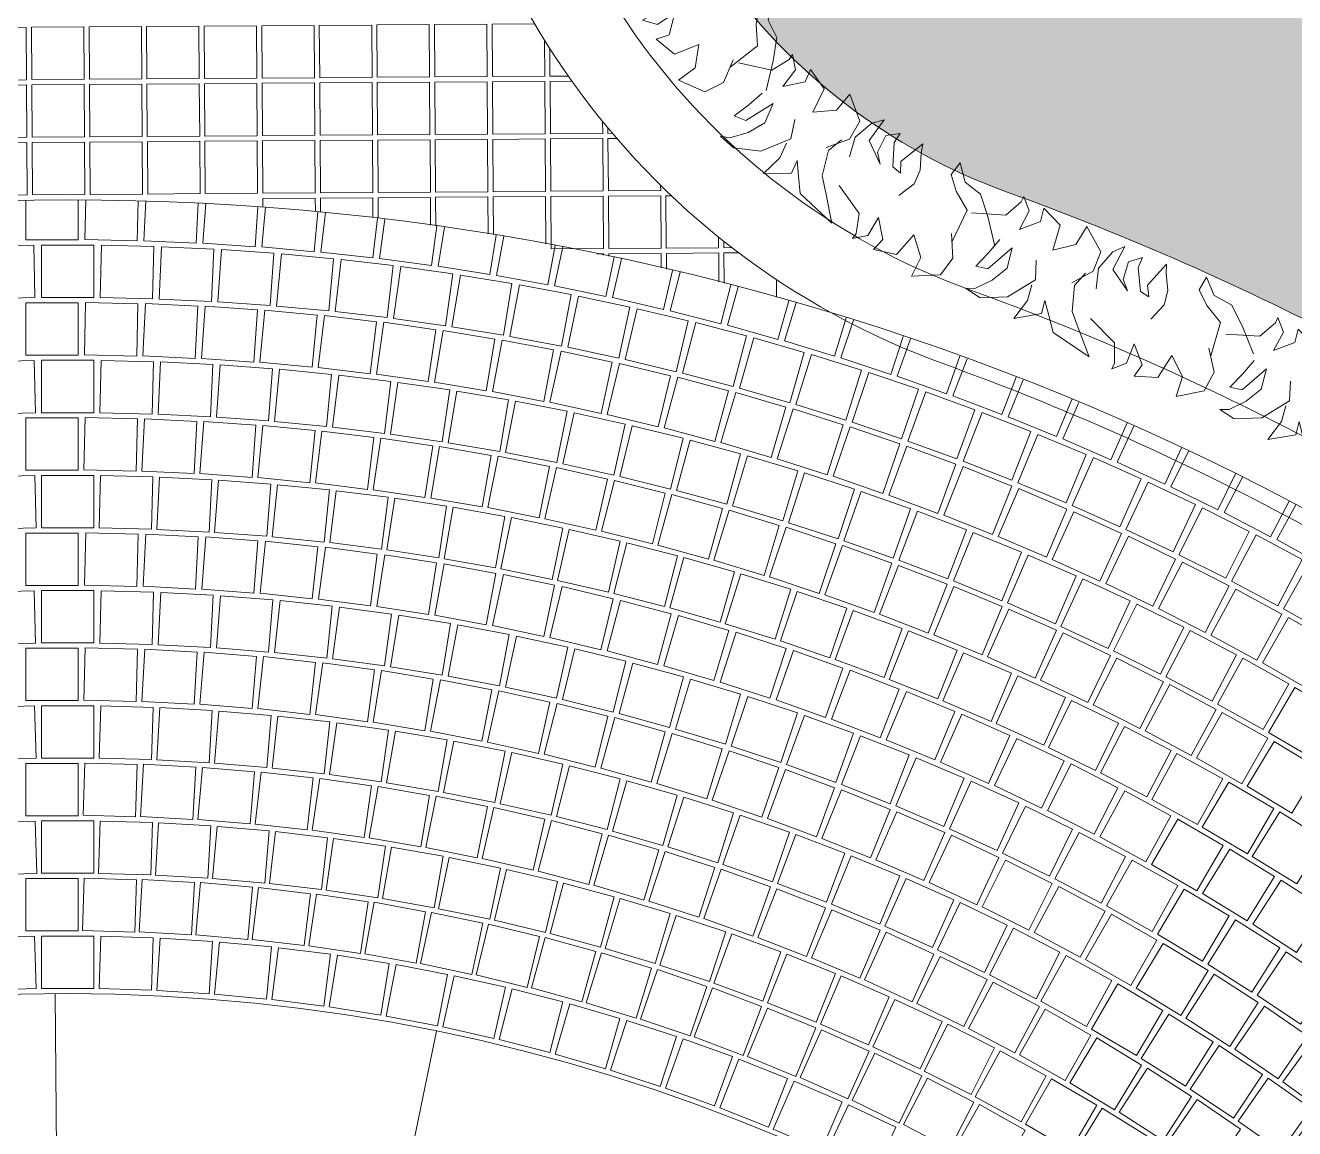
# Model space of a CAD drawing. Header units: millimetres. Extents: x -225363 to 347188, y -782467 to 813415.
# Drawn here: x 18866 to 21291, y 18941 to 21049 of the extents above; entities that cross this region are included whole.
import ezdxf

# ---------------------------------------------------------------- set-up
doc = ezdxf.new("R2010")
doc.units = ezdxf.units.MM
doc.layers.add('Xref SCN', color=8, linetype='Continuous', lineweight=0)
pattern_1 = [(196.9999999999999, (-1424125.796704574, -442865.0747459244), (-126.4792462612767, -237.8728657606396), [95.24999999999993, -285.7499999999997]), (286.9999999999999, (-1424185.264921013, -442833.454934359), (237.8728657606396, -126.4792462612767), [95.24999999999993, -285.7499999999997])]

# ---------------------------------------------------------------- blocks, each defined once
blk = doc.blocks.new('*U32')
at = {"layer": 'Xref SCN'}
blk.add_lwpolyline([(0, -149.9999999999991), (0, 150)], dxfattribs=at)
blk = doc.blocks.new('*U33')
at = {"layer": 'Xref SCN', "lineweight": -2}
blk.add_blockref('*U32', (68856.00056310021, 5502.649685663366), dxfattribs=at)
at = {"layer": 'Xref SCN', "lineweight": -2, "rotation": 348.0000000000001}
blk.add_blockref('*U32', (69552.50472733969, 5429.444148121616), dxfattribs=at)
blk = doc.blocks.new('A$C2f154b3d')
at = {"layer": 'Xref SCN'}
blk.add_circle((3499.99472096446, 3499.998387015396), 3499.999999999962, dxfattribs=at)
at = {"layer": 'Xref SCN', "rotation": 0.385556068999002}
blk.add_blockref('*U33', (-65339.96131401393, 884.0535639935115), dxfattribs=at)
blk = doc.blocks.new('A$Cf999fc33')
at = {"layer": 'Xref SCN', "ltscale": 100}
for points in [[(73.84272275096737, 192.008942775894), (72.93718290980905, 226.0811261450872), (69.76450756634586, 260.7363810978131), (91.2697194244247, 250.3713942577597), (102.2144919480197, 189.5463547789259), (118.9281153751072, 226.3384435711778), (111.2211690265685, 262.1598416908528), (95.54667300335132, 295.1961835560505), (81.42593923630193, 306.0790911481017), (114.3319794384297, 302.4503599841264), (153.8439736538567, 268.1175732889678), (175.0234313544352, 209.4945184811368), (152.6745445868, 178.9859154444421)], [(175.6716537694447, 221.4132675771834), (187.7858553600963, 249.7198859428754), (189.2126018530689, 292.8606113221613), (224.7082458152436, 252.3094897029805), (213.7601873916574, 228.5371423423057), (237.7279872468207, 246.543924699421), (264.545994187938, 266.2347709755995), (347.394166277023, 259.4300785681698), (296.0904387286864, 229.1169280259055), (267.5883678684477, 212.2762888357393), (240.0569876809604, 171.0150798699469), (241.5455991055351, 139.2100320032914)], [(303.2794643251691, 200.6800079972018), (368.0557032255456, 208.1915018513682), (392.6717254957184, 238.1170333045884), (395.5870834132656, 249.4527108171606), (410.7436586844269, 223.8008470429922), (398.5643062624149, 185.8426150837331), (435.6169983805157, 207.7354460309143), (437.4965147939511, 233.8400797256036), (474.2234527547844, 207.474842704949), (468.7803560087923, 158.1157824016409), (509.7842475485522, 176.5753346793354), (524.230735473102, 213.9504950550618), (559.1433078518603, 171.1322379333433), (551.4982264349237, 132.0078628070769), (514.963455068646, 102.7305537688662)], [(-0.002058159559965134, 186.8297352558002), (53.11274907086045, 148.9985190596199), (60.23662383598275, 110.9099854374072), (57.32126591843553, 99.57430792483501), (82.97312969248742, 114.7308831959381), (90.61821110942401, 153.8552583222045), (112.5110420566052, 116.8025662039872), (101.5629836332519, 93.03021884331247), (146.4529237628449, 98.4048788578948), (165.4988335240632, 144.2655096602393), (192.5090070597362, 108.3138098775526), (187.1310611451045, 68.60636316775344), (238.3696378620807, 89.26790011645062), (250.5489902840927, 127.2261320757098), (232.672509589931, 170.4971591179492)], [(393.6391302684788, 129.0990766893956), (396.2287340285257, 92.17668623419013), (384.6976040215231, 66.13720337097766), (361.8307965018321, 43.01307842531241), (350.9478889098391, 28.89234465820482), (347.9055152290966, 82.8508267980651), (363.9057654098142, 98.07255290064495), (345.1856098060962, 100.4699900661362), (312.6020378614776, 67.75940235843882), (307.3543936100323, 47.35518283577403), (291.6147467554547, 70.73991110740462), (304.895091512939, 103.5808004781138), (324.8465411150828, 115.3692479112069), (277.624314651126, 100.9260458865901), (267.6469469002914, 52.73312875028932), (256.4415710505564, 74.95171385491267), (255.0181104575749, 116.4083753151353), (275.6829333060887, 149.7671854379005)], [(526.9473549963441, 111.7339449474239), (501.5528086482082, 50.58643721102271), (460.6140679400414, 41.77849852695363), (430.4279331606813, 27.7880664227996), (425.6982096612919, -0.0006311908946372569), (459.3176231100224, 17.94100033480208), (496.1748627335764, 10.87899050128181), (537.1787542733364, 29.33854277891805), (587.8994102382567, 57.38455781870289)]]:
    blk.add_lwpolyline(points, dxfattribs=at)
blk = doc.blocks.new('*U68')
at = {"layer": 'Xref SCN'}
blk.add_lwpolyline([(0, -149.9999999999991), (0, 150)], dxfattribs=at)
blk = doc.blocks.new('*U69')
at = {"layer": 'Xref SCN', "lineweight": -2}
blk.add_blockref('*U68', (68856.00056310021, 5502.649685663366), dxfattribs=at)
at = {"layer": 'Xref SCN', "lineweight": -2, "rotation": 348.0000000000001}
blk.add_blockref('*U68', (69552.50472733969, 5429.444148121616), dxfattribs=at)
blk = doc.blocks.new('*U62')
at = {"layer": 'Xref SCN', "ltscale": 3}
blk.add_lwpolyline([(-50, 50), (50, 50), (50, -50), (-50, -50)], close=True, dxfattribs=at)
blk = doc.blocks.new('*U53')
at = {"layer": 'Xref SCN', "lineweight": -2}
for p, rotation in [((1122869.527883153, 401862.8985342265), 1.799999999999921), ((1123093.17248779, 401862.8985342265), 358.2000000000001), ((1123204.884434996, 401857.6303325291), 356.4000000000002), ((1123316.375780886, 401848.8557733114), 354.6000000000001), ((1123427.536496961, 401836.583516004), 352.8000000000001), ((1123538.256881015, 401820.8256718431), 351.0000000000001), ((1123648.427665397, 401801.5977919186), 349.2000000000001), ((1123757.940124843, 401778.9188518264), 347.4000000000001), ((1123866.686183779, 401752.8112329424), 345.6000000000001), ((1123974.558522971, 401723.3007003344), 343.8000000000001), ((1124081.450685446, 401690.4163773352), 342.0000000000001), ((1124187.257181545, 401654.1907168015), 340.2000000000002), ((1124291.873593029, 401614.6594690866), 338.4), ((1124395.196676131, 401571.8616467594), 336.6000000000001), ((1124497.124463443, 401525.8394861035), 334.8000000000001)]:
    blk.add_blockref('*U62', p, dxfattribs=dict(at, rotation=rotation))
blk.add_blockref('*U62', (1122981.350185472, 401864.6551793244), dxfattribs=at)
blk = doc.blocks.new('*U54')
at = {"layer": 'Xref SCN', "ltscale": 3}
blk.add_lwpolyline([(-50, 50), (50, 50), (50, -50), (-50, -50)], close=True, dxfattribs=at)
blk = doc.blocks.new('*U55')
at = {"layer": 'Xref SCN', "lineweight": -2}
blk.add_blockref('*U54', (1122951.350185472, 401974.6551793244), dxfattribs=at)
for p, rotation in [((1123061.153373345, 401973.91006979), 358.2857142857142), ((1123170.885126557, 401969.8804801904), 356.5714285714286), ((1123280.447220327, 401962.5700175541), 354.8571428571428), ((1123389.741581744, 401951.9852257352), 353.1428571428572), ((1123498.670377551, 401938.1355795559), 351.4285714285714), ((1123607.136101725, 401921.0334763254), 349.7142857142857), ((1123715.041662751, 401900.6942247421), 347.9999999999999), ((1123822.290470539, 401877.1360311907), 346.2857142857143), ((1123928.78652288, 401850.3799834452), 344.5714285714286), ((1124034.434491386, 401820.4500317919), 342.8571428571429), ((1124139.139806815, 401787.372967591), 341.1428571428571), ((1124242.808743731, 401751.1783992947), 339.4285714285714), ((1124345.348504394, 401711.8987259436), 337.7142857142857), ((1124446.667301831, 401669.569108165), 336), ((1124546.674441996, 401624.2274366998), 334.2857142857142), ((1124645.280404955, 401575.9142984847), 332.5714285714286), ((1124742.396925017, 401524.6729403214), 330.8571428571428)]:
    blk.add_blockref('*U54', p, dxfattribs=dict(at, rotation=rotation))
blk = doc.blocks.new('*U56')
at = {"layer": 'Xref SCN', "ltscale": 3}
blk.add_lwpolyline([(-50, 50), (50, 50), (50, -50), (-50, -50)], close=True, dxfattribs=at)
blk = doc.blocks.new('*U57')
at = {"layer": 'Xref SCN', "lineweight": -2}
for p, rotation in [((1122870.898743928, 402083.0411414862), 1.674418604651008), ((1123091.801627015, 402083.0411414862), 358.3255813953492), ((1123202.158744324, 402078.2004063408), 356.6511627906979), ((1123312.327293711, 402070.1371078193), 354.9767441860466), ((1123422.21319253, 402058.8581318841), 353.3023255813955), ((1123531.72259951, 402044.3731106484), 351.6279069767443), ((1123640.761994902, 402026.6944141504), 349.9534883720931), ((1123749.23826034, 402005.8371397898), 348.2790697674419), ((1123857.058758367, 401981.8190994342), 346.6046511627908), ((1123964.131411541, 401954.6608042084), 344.9302325581396), ((1124070.364781072, 401924.3854469782), 343.2558139534885), ((1124175.668144908, 401891.0188825436), 341.5813953488373), ((1124279.951575211, 401854.5896055594), 339.9069767441861), ((1124383.126015153, 401815.1287262009), 338.2325581395349), ((1124485.103354975, 401772.6699435965), 336.5581395348838), ((1124585.796507222, 401727.2495170485), 334.8837209302326), ((1124685.119481124, 401678.9062350688), 333.2093023255815), ((1124782.987456026, 401627.6813822532), 331.5348837209303), ((1124879.316853823, 401573.6187040254), 329.8604651162791), ((1124974.025410342, 401516.7643692786), 328.186046511628)]:
    blk.add_blockref('*U56', p, dxfattribs=dict(at, rotation=rotation))
blk.add_blockref('*U56', (1122981.350185472, 402084.6551793244), dxfattribs=at)
blk = doc.blocks.new('*U58')
at = {"layer": 'Xref SCN', "ltscale": 3}
blk.add_lwpolyline([(-50, 50), (50, 50), (50, -50), (-50, -50)], close=True, dxfattribs=at)
blk = doc.blocks.new('*U59')
at = {"layer": 'Xref SCN', "lineweight": -2}
blk.add_blockref('*U58', (1122951.350185472, 402194.6551793244), dxfattribs=at)
for p, rotation in [((1123062.445457274, 402193.9254909499), 358.3636363636368), ((1123173.47458661, 402190.023657923), 356.7272727272729), ((1123284.347016528, 402182.9528626347), 355.0909090909092), ((1123394.972317885, 402172.718872127), 353.4545454545457), ((1123505.260263098, 402159.3300333894), 351.8181818181819), ((1123615.120899737, 402142.7972665509), 350.1818181818182), ((1123724.464623891, 402123.1340559732), 348.5454545454547), ((1123833.202253249, 402100.3564392529), 346.9090909090909), ((1123941.245099843, 402074.4829941409), 345.2727272727274), ((1124048.505042376, 402045.5348233901), 343.6363636363637), ((1124154.894598101, 402013.5355375438), 342.0000000000001), ((1124260.32699417, 401978.5112356787), 340.3636363636365), ((1124364.716238409, 401940.4904841175), 338.7272727272729), ((1124467.977189453, 401899.5042931307), 337.0909090909092), ((1124570.025626188, 401855.5860916436), 335.4545454545456), ((1124670.778316447, 401808.7716999711), 333.8181818181819), ((1124770.15308489, 401759.0993006027), 332.1818181818183), ((1124868.068880029, 401706.6094070597), 330.5454545454546), ((1124964.44584034, 401651.3448308523), 328.909090909091), ((1125059.205359389, 401593.3506465614), 327.2727272727273), ((1125152.270149954, 401532.6741550756), 325.6363636363637)]:
    blk.add_blockref('*U58', p, dxfattribs=dict(at, rotation=rotation))
blk = doc.blocks.new('*U60')
at = {"layer": 'Xref SCN', "ltscale": 3}
blk.add_lwpolyline([(-50, 50), (50, 50), (50, -50), (-50, -50)], close=True, dxfattribs=at)
blk = doc.blocks.new('*U61')
at = {"layer": 'Xref SCN', "lineweight": -2}
for p, rotation in [((1122869.663630577, 402303.0956394859), 1.600000000000037), ((1123093.036740366, 402303.0956394859), 358.3999999999999), ((1123204.636205444, 402298.4182360524), 356.8000000000001), ((1123316.061558801, 402290.6266163224), 355.2000000000002), ((1123427.225914297, 402279.7268559668), 353.6), ((1123538.042589312, 402265.7274542907), 352.0000000000001), ((1123648.425172336, 402248.6393276065), 350.4000000000001), ((1123758.287590351, 402228.4758007212), 348.8), ((1123867.544175949, 402205.2525965467), 347.2), ((1123976.109734131, 402178.987823839), 345.6000000000001), ((1124083.89960874, 402149.7019630777), 344.0000000000001), ((1124190.829748473, 402117.4178504962), 342.4), ((1124296.816772426, 402082.1606602744), 340.8000000000001), ((1124401.778035104, 402043.9578849085), 339.2), ((1124505.631690873, 402002.8393137737), 337.6), ((1124608.296757775, 401958.8370098948), 336.0000000000001), ((1124709.69318068, 401911.9852849449), 334.4), ((1124809.741893706, 401862.3206724896), 332.8), ((1124908.364881878, 401809.8818994999), 331.2), ((1125005.485241956, 401754.7098561535), 329.6), ((1125101.027242404, 401696.8475639502), 328), ((1125194.916382445, 401636.3401421648), 326.4), ((1125287.079450151, 401573.234772665), 324.8), ((1125377.444579534, 401507.5806631194), 323.2)]:
    blk.add_blockref('*U60', p, dxfattribs=dict(at, rotation=rotation))
blk.add_blockref('*U60', (1122981.350185472, 402304.6551793244), dxfattribs=at)
blk = doc.blocks.new('*U35')
at = {"layer": 'Xref SCN', "ltscale": 3}
blk.add_lwpolyline([(-50, 50), (50, 50), (50, -50), (-50, -50)], close=True, dxfattribs=at)
blk = doc.blocks.new('*U36')
at = {"layer": 'Xref SCN', "lineweight": -2}
blk.add_blockref('*U35', (1122951.350185472, 402414.6551793244), dxfattribs=at)
for p, rotation in [((1123063.62520399, 402413.9411052887), 358.4347826086958), ((1123175.838825807, 402410.1605280946), 356.8695652173913), ((1123287.907312911, 402403.3162689507), 355.3043478260872), ((1123399.747035598, 402393.4134352995), 353.7391304347827), ((1123511.274534876, 402380.4594170066), 352.1739130434783), ((1123622.406584745, 402364.4638808461), 350.6086956521739), ((1123733.060254304, 402345.4387632863), 349.0434782608696), ((1123843.152969639, 402323.3982615831), 347.4782608695654), ((1123952.602575439, 402298.3588231847), 345.913043478261), ((1124061.327396306, 402270.3391334586), 344.3478260869566), ((1124169.246297706, 402239.3601017472), 342.7826086956522), ((1124276.278746509, 402205.444845765), 341.2173913043479), ((1124382.344871091, 402168.618674347), 339.6521739130436), ((1124487.365520934, 402128.9090685624), 338.0869565217392), ((1124591.262325695, 402086.3456612072), 336.5217391304349), ((1124693.957753683, 402040.9602146912), 334.9565217391305), ((1124795.375169721, 401992.7865973354), 333.3913043478262), ((1124895.438892334, 401941.8607580982), 331.8260869565217), ((1124994.07425022, 401888.2206997498), 330.2608695652175), ((1125091.207637981, 401831.9064505116), 328.6956521739132), ((1125186.766571041, 401772.960034187), 327.1304347826087), ((1125280.679739743, 401711.4254388008), 325.5652173913044), ((1125372.877062562, 401647.3485837742), 324.0000000000001)]:
    blk.add_blockref('*U35', p, dxfattribs=dict(at, rotation=rotation))
blk = doc.blocks.new('*U37')
at = {"layer": 'Xref SCN', "ltscale": 3}
blk.add_lwpolyline([(-50, 50), (50, 50), (50, -50), (-50, -50)], close=True, dxfattribs=at)
blk = doc.blocks.new('*U38')
at = {"layer": 'Xref SCN', "lineweight": -2}
for p, rotation in [((1122868.533662081, 402523.146904106), 1.531914893616859), ((1123094.166708862, 402523.146904106), 358.4680851063831), ((1123206.902588477, 402518.6231565994), 356.9361702127659), ((1123319.477238187, 402511.0871704806), 355.404255319149), ((1123431.810187113, 402500.5443326412), 353.8723404255321), ((1123543.821137149, 402487.0021793376), 352.3404255319149), ((1123655.430020361, 402470.4703908041), 350.8085106382979), ((1123766.557056223, 402450.9607843329), 349.2765957446809), ((1123877.122808642, 402428.4873058274), 347.7446808510639), ((1123987.048242744, 402403.0660198331), 346.2127659574469), ((1124096.254781368, 402374.7150980539), 344.6808510638298), ((1124204.664361238, 402343.4548063633), 343.1489361702128), ((1124312.199488759, 402309.3074903172), 341.6170212765958), ((1124418.783295415, 402272.2975591815), 340.0851063829788), ((1124524.339592717, 402232.4514684829), 338.5531914893617), ((1124628.792926661, 402189.797701099), 337.0212765957447), ((1124732.068631667, 402144.3667468971), 335.4893617021277), ((1124834.092883949, 402096.19108094), 333.9574468085107), ((1124934.792754288, 402045.3051402717), 332.4255319148936), ((1125034.096260165, 401991.7452993015), 330.8936170212767), ((1125131.932417209, 401935.5498438022), 329.3617021276596), ((1125228.231289948, 401876.7589435431), 327.8297872340426), ((1125322.924041792, 401815.4146235752), 326.2978723404255)]:
    blk.add_blockref('*U37', p, dxfattribs=dict(at, rotation=rotation))
blk.add_blockref('*U37', (1122981.350185472, 402524.6551793244), dxfattribs=at)
blk = doc.blocks.new('*U39')
at = {"layer": 'Xref SCN', "ltscale": 3}
blk.add_lwpolyline([(-50, 50), (50, 50), (50, -50), (-50, -50)], close=True, dxfattribs=at)
blk = doc.blocks.new('*U40')
at = {"layer": 'Xref SCN', "lineweight": -2}
blk.add_blockref('*U39', (1122951.350185472, 402634.6551793244), dxfattribs=at)
for p, rotation in [((1123064.706651895, 402633.9567049178), 358.5000000000002), ((1123178.005989961, 402630.291143499), 357.0000000000001), ((1123291.170549961, 402623.6610072607), 355.4999999999999), ((1123404.12277456, 402614.0708401671), 354.0000000000002), ((1123516.785251943, 402601.5272148396), 352.5000000000001), ((1123629.080768878, 402586.0387280526), 351), ((1123740.932363626, 402567.6159948412), 349.5), ((1123852.26337869, 402546.2716412264), 348.0000000000001), ((1123962.997513356, 402522.020295562), 346.5000000000001), ((1124073.058875977, 402494.8785785092), 345.0000000000001), ((1124182.372035993, 402464.8650916448), 343.5000000000001), ((1124290.862075626, 402432.0004047137), 342.0000000000001), ((1124398.454641221, 402396.3070415306), 340.5000000000001), ((1124505.075994208, 402357.8094645437), 339.0000000000001), ((1124610.653061637, 402316.5340580693), 337.5000000000001), ((1124715.11348626, 402272.5091102092), 336.0000000000001), ((1124818.385676121, 402225.7647934636), 334.5000000000001), ((1124920.398853618, 402176.3331440522), 333.0000000000001), ((1125021.083104016, 402124.2480399585), 331.5000000000001), ((1125120.369423358, 402069.5451777111), 329.9999999999999), ((1125218.189765761, 402012.2620479192), 328.5000000000001), ((1125314.477090048, 401952.4379095786), 327.0000000000001)]:
    blk.add_blockref('*U39', p, dxfattribs=dict(at, rotation=rotation))
blk = doc.blocks.new('*U41')
at = {"layer": 'Xref SCN', "ltscale": 3}
blk.add_lwpolyline([(-50, 50), (50, 50), (50, -50), (-50, -50)], close=True, dxfattribs=at)
blk = doc.blocks.new('*U42')
at = {"layer": 'Xref SCN', "lineweight": -2}
for p, rotation in [((1122869.772561703, 402743.2529797423), 1.439999999999592), ((1123092.92780924, 402743.2529797423), 358.5600000000002), ((1123204.43495819, 402739.0472666551), 357.1200000000001), ((1123315.801202016, 402732.0406964816), 355.6800000000002), ((1123426.956199411, 402722.2376947214), 354.2400000000001), ((1123537.829742497, 402709.6444531607), 352.8000000000002), ((1123648.351801168, 402694.2689259608), 351.3600000000001), ((1123758.452567322, 402676.1208246341), 349.9200000000001), ((1123868.062498956, 402655.2116119105), 348.4800000000001), ((1123977.112364087, 402631.5544944968), 347.0400000000001), ((1124085.533284483, 402605.1644147356), 345.6000000000001), ((1124193.256779168, 402576.0580411667), 344.1600000000001), ((1124300.214807674, 402544.2537579995), 342.7200000000001), ((1124406.339813016, 402509.7716535011), 341.2800000000001), ((1124511.564764366, 402472.6335073076), 339.8400000000001), ((1124615.823199392, 402432.8627766683), 338.4000000000001), ((1124719.049266229, 402390.4845816289), 336.9600000000002), ((1124821.177765082, 402345.5256891658), 335.52), ((1124922.144189402, 402298.0144962791), 334.08), ((1125021.884766631, 402247.9810120566), 332.64), ((1125120.336498483, 402195.4568387192), 331.2), ((1125217.437200734, 402140.4751516606), 329.76), ((1125313.1255425, 402083.0706784929), 328.3200000000001)]:
    blk.add_blockref('*U41', p, dxfattribs=dict(at, rotation=rotation))
blk.add_blockref('*U41', (1122981.350185472, 402744.6551793244), dxfattribs=at)
blk = doc.blocks.new('*U43')
at = {"layer": 'Xref SCN', "ltscale": 3}
blk.add_lwpolyline([(-50, 50), (50, 50), (50, -50), (-50, -50)], close=True, dxfattribs=at)
blk = doc.blocks.new('*U44')
at = {"layer": 'Xref SCN', "lineweight": -2}
blk.add_blockref('*U43', (1122951.350185472, 402854.6551793244), dxfattribs=at)
for p, rotation in [((1123063.459685751, 402854.0131592996), 358.5882352941178), ((1123175.519337678, 402850.6092420412), 357.1764705882356), ((1123287.461110281, 402844.445494054), 355.7647058823532), ((1123399.217044152, 402835.525657325), 354.3529411764708), ((1123510.719292706, 402823.8551470517), 352.9411764705883), ((1123621.900163369, 402809.4410483548), 351.5294117647061), ((1123732.692158675, 402792.2921119766), 350.1176470588237), ((1123843.02801724, 402772.4187489685), 348.7058823529413), ((1123952.840754603, 402749.8330243706), 347.2941176470589), ((1124062.063703884, 402724.548649887), 345.8823529411766), ((1124170.630556263, 402696.5809755613), 344.4705882352943), ((1124278.475401233, 402665.9469804582), 343.0588235294119), ((1124385.532766616, 402632.6652623546), 341.6470588235294), ((1124491.737658309, 402596.7560264501), 340.2352941176472), ((1124597.025599741, 402558.2410730999), 338.8235294117648), ((1124701.332671021, 402517.1437845796), 337.4117647058825), ((1124804.595547737, 402473.4891108905), 336.0000000000001), ((1124906.751539407, 402427.3035546125), 334.5882352941177), ((1125007.73862753, 402378.615154814), 333.1764705882354), ((1125107.495503247, 402327.4534700299), 331.7647058823531), ((1125205.961604551, 402273.8495603166), 330.3529411764707), ((1125303.077153063, 402217.8359683958), 328.9411764705883)]:
    blk.add_blockref('*U43', p, dxfattribs=dict(at, rotation=rotation))
blk = doc.blocks.new('*U45')
at = {"layer": 'Xref SCN', "ltscale": 3}
blk.add_lwpolyline([(-50, 50), (50, 50), (50, -50), (-50, -50)], close=True, dxfattribs=at)
blk = doc.blocks.new('*U46')
at = {"layer": 'Xref SCN', "lineweight": -2}
for p, rotation in [((1122868.747132671, 402963.2945249382), 1.384615384614912), ((1123093.953238272, 402963.2945249382), 358.615384615385), ((1123206.49053406, 402959.2133563631), 357.2307692307693), ((1123318.896354225, 402952.4140568868), 355.8461538461539), ((1123431.105056933, 402942.9005971087), 354.4615384615385), ((1123543.051115461, 402930.6785326214), 353.0769230769231), ((1123654.669156464, 402915.7550007664), 351.6923076923077), ((1123765.893998149, 402898.1387164659), 350.3076923076923), ((1123876.66068834, 402877.8399671341), 348.923076923077), ((1123986.90454241, 402854.8706066689), 347.5384615384616), ((1124096.561181052, 402829.2440485298), 346.1538461538461), ((1124205.566567877, 402800.9752579054), 344.7692307692307), ((1124313.85704681, 402770.0807429731), 343.3846153846154), ((1124421.369379259, 402736.5785452598), 342.0000000000001), ((1124528.04078105, 402700.4882291055), 340.6153846153846), ((1124633.80895909, 402661.8308702385), 339.2307692307692), ((1124738.612147739, 402620.6290434677), 337.8461538461539), ((1124842.389144888, 402576.9068094997), 336.4615384615385), ((1124945.079347691, 402530.689700888), 335.076923076923), ((1125046.622787964, 402482.0047071224), 333.6923076923077), ((1125146.960167196, 402430.8802588684), 332.3076923076923), ((1125246.032891182, 402377.346211364), 330.9230769230769), ((1125343.783104243, 402321.4338269855), 329.5384615384615)]:
    blk.add_blockref('*U45', p, dxfattribs=dict(at, rotation=rotation))
blk.add_blockref('*U45', (1122981.350185472, 402964.6551793244), dxfattribs=at)
blk = doc.blocks.new('*U47')
at = {"layer": 'Xref SCN', "ltscale": 3}
blk.add_lwpolyline([(-50, 50), (50, 50), (50, -50), (-50, -50)], close=True, dxfattribs=at)
blk = doc.blocks.new('*U48')
at = {"layer": 'Xref SCN', "lineweight": -2}
blk.add_blockref('*U47', (1122951.350185472, 403074.6551793244), dxfattribs=at)
for p, rotation in [((1123064.445356797, 403074.0257030416), 358.6415094339623), ((1123177.493816664, 403070.7151533431), 357.2830188679246), ((1123290.432015549, 403064.7253912347), 355.924528301887), ((1123403.196465913, 403056.0597838259), 354.5660377358491), ((1123515.723777886, 403044.7232024366), 353.2075471698113), ((1123627.950694907, 403030.7220198588), 351.8490566037735), ((1123739.814129278, 403014.0641067745), 350.4905660377358), ((1123851.251197631, 402994.758827331), 349.1320754716982), ((1123962.199256278, 402972.8170338768), 347.7735849056604), ((1124072.595936425, 402948.2510608615), 346.4150943396226), ((1124182.37917923, 402921.0747179011), 345.0566037735849), ((1124291.487270694, 402891.3032820162), 343.6981132075471), ((1124399.858876348, 402858.9534890432), 342.3396226415094), ((1124507.433075737, 402824.0435242268), 340.9811320754717), ((1124614.14939666, 402786.5930119972), 339.6226415094338), ((1124719.947849168, 402746.6230049382), 338.2641509433962), ((1124824.768959289, 402704.1559719527), 336.9056603773584), ((1124928.553802455, 402659.215785632), 335.5471698113208), ((1125031.244036631, 402611.8277088358), 334.188679245283), ((1125132.78193511, 402562.0183804912), 332.8301886792452), ((1125233.110418962, 402509.8158006173), 331.4716981132076), ((1125332.173089124, 402455.2493145854), 330.1132075471697)]:
    blk.add_blockref('*U47', p, dxfattribs=dict(at, rotation=rotation))
blk = doc.blocks.new('*U49')
at = {"layer": 'Xref SCN', "ltscale": 3}
blk.add_lwpolyline([(-50, 50), (50, 50), (50, -50), (-50, -50)], close=True, dxfattribs=at)
blk = doc.blocks.new('*U50')
at = {"layer": 'Xref SCN', "lineweight": -2}
for p, rotation in [((1122867.797678366, 403183.3338762802), 1.333333333333255), ((1123094.902692577, 403183.3338762802), 358.6666666666667), ((1123208.393708996, 403179.3706826564), 357.3333333333335), ((1123321.761777343, 403172.7677445924), 356.0000000000002), ((1123434.945506807, 403163.5286376955), 354.6666666666666), ((1123547.883606403, 403151.6583651051), 353.3333333333334), ((1123660.514918157, 403137.1633547833), 352.0000000000001), ((1123772.778450227, 403120.0514560338), 350.6666666666667), ((1123884.61340993, 403100.3319352517), 349.3333333333334), ((1123995.959236662, 403078.0154709054), 348.0000000000001), ((1124106.755634695, 403053.114147754), 346.6666666666667), ((1124216.942605823, 403025.6414503032), 345.3333333333334), ((1124326.460481859, 402995.6122555034), 344.0000000000001), ((1124435.249956939, 402963.0428246934), 342.6666666666667), ((1124543.252119646, 402927.9507947944), 341.3333333333334), ((1124650.408484901, 402890.3551687597), 340), ((1124756.661025643, 402850.276305284), 338.6666666666668), ((1124861.952204247, 402807.735907779), 337.3333333333334), ((1124966.225003681, 402762.7570126203), 336.0000000000001), ((1125069.422958387, 402715.3639766732), 334.6666666666667), ((1125171.49018485, 402665.5824641027), 333.3333333333333), ((1125272.371411867, 402613.439432476), 332.0000000000001), ((1125372.012010474, 402558.9631181646), 330.6666666666667)]:
    blk.add_blockref('*U49', p, dxfattribs=dict(at, rotation=rotation))
blk.add_blockref('*U49', (1122981.350185472, 403184.6551793244), dxfattribs=at)
blk = doc.blocks.new('*U51')
at = {"layer": 'Xref SCN', "ltscale": 3}
blk.add_lwpolyline([(50, 38.29288959142286), (50, -38.29288959142286), (-50, -38.29288959142286), (-50, 37.69483765627956)], dxfattribs=at)
blk = doc.blocks.new('*U52')
at = {"layer": 'Xref SCN', "lineweight": -2}
blk.add_blockref('*U51', (1122951.350185472, 403282.9480689159), dxfattribs=at)
for p, rotation in [((1123065.091889527, 403282.334098415), 358.6909090909091), ((1123178.789879914, 403279.121749884), 357.3818181818182), ((1123292.384805605, 403273.3127001881), 356.0727272727273), ((1123405.817369373, 403264.9099816856), 354.7636363636364), ((1123519.028358744, 403253.9179806458), 353.4545454545454), ((1123631.958676907, 403240.3424349585), 352.1454545454546), ((1123744.549373564, 403224.1904311395), 350.8363636363636), ((1123856.741675702, 403205.4704006309), 349.5272727272728), ((1123968.47701827, 403184.1921154), 348.2181818181817), ((1124079.697074754, 403160.3666828385), 346.9090909090909), ((1124190.343787624, 403134.0065399641), 345.6), ((1124300.359398635, 403105.125446928), 344.2909090909092), ((1124409.686478985, 403073.738479833), 342.9818181818181), ((1124518.267959286, 403039.8620228627), 341.6727272727273), ((1124626.047159358, 403003.5137597293), 340.3636363636363), ((1124732.967817819, 402964.7126644425), 339.0545454545454), ((1124838.974121448, 402923.4789914052), 337.7454545454545), ((1124944.010734323, 402879.8342648401), 336.4363636363636), ((1125048.022826707, 402833.8012675543), 335.1272727272727), ((1125150.956103668, 402785.4040290464), 333.8181818181818), ((1125252.756833423, 402734.6678129632), 332.5090909090909), ((1125353.371875385, 402681.6191039113), 331.2)]:
    blk.add_blockref('*U51', p, dxfattribs=dict(at, rotation=rotation))
blk = doc.blocks.new('A$C5a1e36a9')
at = {"layer": 'Xref SCN'}
blk.add_circle((5016.627436342184, 5016.625725506747), 5016.625646776831, dxfattribs=at)
for name in ['*U52', '*U50', '*U48', '*U46', '*U44', '*U42', '*U40', '*U38', '*U36', '*U61', '*U59', '*U57', '*U55', '*U53']:
    blk.add_blockref(name, (-1117964.722749129, -393288.0294538178), dxfattribs=at)
blk = doc.blocks.new('A$C997e597b')
at = {"layer": 'Xref SCN', "ltscale": 3}
for points in [[(16169.54632574017, 15245.70884260233), (16170.01098306756, 15176.65921773278), (16070.01324718096, 15175.98630052584), (16069.34032997396, 15275.98403641238), (16150.91848935676, 15276.53300231317)], [(16214.88832209748, 15176.96121190663), (16180.01075665606, 15176.7265094535), (16179.65458624763, 15229.65461718041)], [(16280.59690083726, 15089.95999630605), (16280.74870147021, 15067.40191718523), (16180.7509655836, 15066.72899997834), (16180.07804837683, 15166.72673586488), (16221.91254974552, 15167.0082537969)], [(16299.22303389898, 15067.52623696177), (16290.74847505894, 15067.46920890594), (16290.67958756513, 15077.70611968118)], [(16391.41920058685, 14968.1336262293), (16391.48641987308, 14958.14461663767), (16291.48868398671, 14957.47169943072), (16290.81576677971, 15057.46943531727), (16307.71778480825, 15057.58317448007)], [(15631.68188968766, 14926.54003749817), (15631.57091885619, 14943.03067227639), (15731.56865474256, 14943.70358948328), (15731.74115505582, 14918.06946900534)], [(15741.74782948708, 14917.11127255327), (15741.56842833129, 14943.77088120399), (15841.56616421789, 14944.44379841094), (15841.8220850958, 14906.41310445161)], [(15851.83026384539, 14905.23136126949), (15851.56593780639, 14944.51109013159), (15951.56367369299, 14945.18400733854), (15951.91962303314, 14892.28875106195)], [(15961.9293186143, 14890.88160171785), (15961.56344728172, 14945.25129905925), (16061.56118316809, 14945.9242162662), (16062.0339185996, 14875.67415827652)], [(16072.04514596192, 14874.03938113252), (16071.56095675682, 14945.99150798685), (16171.55869264342, 14946.6644251938), (16172.1651488978, 14856.54300799884)], [(16401.58930252562, 14958.21260221268), (16401.48619346181, 14958.21190835832), (16401.48551383079, 14958.31290377415)], [(16502.08585574222, 14869.4365607127), (16502.22413827595, 14848.88731609011), (16402.22640238935, 14848.21439888317), (16401.55348518235, 14948.21213476971), (16411.9648872118, 14948.2821964717)], [(16527.91797259892, 14849.06021823711), (16512.22391186468, 14848.95460781083), (16512.14018801367, 14861.39625062677)], [(16270.42842327803, 14837.32726110617), (16282.29641104629, 14837.40712464618), (16282.3135197917, 14834.86470816197)], [(16292.3278659198, 14832.76647204632), (16292.29618463502, 14837.47441636689), (16392.29392052139, 14838.14733357384), (16392.47926756088, 14810.60414680495)], [(16402.4952062231, 14808.26925482613), (16402.29369411012, 14838.21462529449), (16502.29142999672, 14838.88754250144), (16502.66266085464, 14783.72140185069)], [(16512.6802181548, 14781.14597487322), (16512.29120358545, 14838.95483422215), (16540.91819764115, 14839.14747455256)], [(16612.63430579752, 14788.30516630079), (16612.86400298029, 14754.17140070151)]]:
    blk.add_lwpolyline(points, dxfattribs=at)
for points in [[(15179.36048058397, 15269.99507327075), (15180.03339779098, 15169.99733738421), (15080.03566190437, 15169.32442017726), (15079.36274469737, 15269.3221560638)], [(15289.35799005907, 15270.73528219835), (15290.03090726607, 15170.73754631181), (15190.03317137947, 15170.06462910486), (15189.36025417247, 15270.06236499141)], [(15399.35549953417, 15271.47549112595), (15400.02841674117, 15171.47775523941), (15300.0306808548, 15170.80483803252), (15299.3577636478, 15270.80257391906)], [(15509.3530090095, 15272.21570005361), (15510.02592621651, 15172.21796416707), (15410.0281903299, 15171.54504696012), (15409.3552731229, 15271.54278284666)], [(15619.3505184846, 15272.95590898121), (15620.0234356916, 15172.95817309467), (15520.025699805, 15172.28525588772), (15519.352782598, 15272.28299177426)], [(15729.3480279597, 15273.69611790881), (15730.0209451667, 15173.69838202227), (15630.02320928033, 15173.02546481538), (15629.35029207333, 15273.02320070192)], [(15839.34553743503, 15274.43632683647), (15840.01845464204, 15174.43859094993), (15740.02071875543, 15173.76567374298), (15739.34780154843, 15273.76340962952)], [(15949.34304691013, 15275.17653576407), (15950.01596411713, 15175.17879987753), (15850.01822823053, 15174.50588267058), (15849.34531102353, 15274.50361855712)], [(16059.34055638523, 15275.91674469173), (16060.01347359223, 15175.91900880518), (15960.01573770586, 15175.24609159824), (15959.34282049886, 15275.24382748478)], [(15180.10068951175, 15159.99756379559), (15180.77360671852, 15059.99982790905), (15080.77587083192, 15059.3269107021), (15080.10295362514, 15159.32464658865)], [(15290.09819898685, 15160.73777272319), (15290.77111619362, 15060.74003683665), (15190.77338030702, 15060.0671196297), (15190.10046310024, 15160.06485551625)], [(15400.09570846194, 15161.47798165079), (15400.76862566872, 15061.48024576425), (15300.77088978235, 15060.80732855736), (15300.09797257558, 15160.80506444391)], [(15510.09321793728, 15162.21819057845), (15510.76613514405, 15062.22045469191), (15410.76839925745, 15061.54753748496), (15410.09548205067, 15161.54527337151)], [(15620.09072741237, 15162.95839950605), (15620.76364461915, 15062.96066361951), (15520.76590873254, 15062.28774641256), (15520.09299152577, 15162.28548229911)], [(15730.08823688747, 15163.69860843365), (15730.76115409425, 15063.70087254711), (15630.76341820788, 15063.02795534022), (15630.0905010011, 15163.02569122677)], [(15840.08574636281, 15164.43881736131), (15840.75866356958, 15064.44108147477), (15740.76092768298, 15063.76816426782), (15740.0880104762, 15163.76590015437)], [(15950.0832558379, 15165.17902628891), (15950.75617304468, 15065.18129040237), (15850.75843715807, 15064.50837319542), (15850.0855199513, 15164.50610908197)], [(16060.080765313, 15165.91923521657), (16060.75368251977, 15065.92149933003), (15960.75594663341, 15065.24858212308), (15960.08302942663, 15165.24631800962)], [(16170.07827478833, 15166.65944414417), (16170.75119199511, 15066.66170825763), (16070.7534561085, 15065.98879105068), (16070.08053890173, 15165.98652693722)], [(15180.84089843929, 15050.00005432038), (15181.51381564629, 14950.00231843384), (15081.51607975969, 14949.32940122689), (15080.84316255269, 15049.32713711343)], [(15290.83840791439, 15050.74026324798), (15291.51132512139, 14950.74252736144), (15191.51358923479, 14950.06961015449), (15190.84067202779, 15050.06734604103)], [(15400.83591738949, 15051.48047217558), (15401.50883459649, 14951.48273628904), (15301.51109871012, 14950.80981908215), (15300.83818150312, 15050.80755496869)], [(15510.83342686482, 15052.22068110324), (15511.50634407182, 14952.22294521669), (15411.50860818522, 14951.55002800975), (15410.83569097822, 15051.54776389629)], [(15620.83093633992, 15052.96089003084), (15621.50385354692, 14952.96315414429), (15521.50611766032, 14952.29023693735), (15520.83320045331, 15052.28797282389)], [(15730.82844581502, 15053.70109895844), (15731.50136302202, 14953.70336307189), (15631.50362713565, 14953.03044586501), (15630.83070992865, 15053.02818175155)], [(15840.82595529035, 15054.4413078861), (15841.49887249735, 14954.44357199955), (15741.50113661075, 14953.77065479261), (15740.82821940375, 15053.76839067915)], [(15950.82346476545, 15055.1815168137), (15951.49638197245, 14955.18378092715), (15851.49864608585, 14954.51086372021), (15850.82572887884, 15054.50859960675)], [(16060.82097424055, 15055.92172574135), (16061.49389144755, 14955.92398985481), (15961.49615556118, 14955.25107264786), (15960.82323835418, 15055.24880853441)], [(16170.81848371588, 15056.66193466895), (16171.49140092288, 14956.66419878241), (16071.49366503628, 14955.99128157547), (16070.82074782928, 15055.98901746201)], [(16280.81599319098, 15057.40214359656), (16281.48891039798, 14957.40440771001), (16181.49117451138, 14956.73149050312), (16180.81825730437, 15056.72922638967)], [(16281.55620211852, 14947.4046341214), (16282.22911932552, 14847.40689823485), (16182.23138343892, 14846.73398102797), (16181.55846623192, 14946.73171691451)], [(16391.55371159362, 14948.14484304906), (16392.22662880062, 14848.14710716251), (16292.22889291425, 14847.47418995557), (16291.55597570725, 14947.47192584211)]]:
    blk.add_lwpolyline(points, close=True, dxfattribs=at)
at = {"layer": 'Xref SCN'}
blk.add_circle((15258.56133056036, 9923.809390316077), 5016.625646776831, dxfattribs=at)
blk = doc.blocks.new('Xref SCN')
at = {"layer": 'Xref SCN'}
blk.add_lwpolyline([(10072.13033112962, 16906.53054269131), (1764.727915731914, 14790.55787803525, 0.3444527125239354), (636.7804263360449, 13327.3288202176), (685.3953795209381, 6102.985024747344, 0.314089156403509), (1675.612144438943, 4702.350007256886, -0.07132497686187043), (2928.457579869733, 4035.467662797051, 0.3814239492224126), (3787.462987308172, 4373.882826286543, -0.5135169078659486), (10998.46089076449, 5476.451522383639, 1.320626084643588), (14684.69262418841, 11877.56584608963, -0.2979643242735039), (10690.50644049305, 16488.37981352744, 0.4489644996791282), (10070.94617409287, 16906.22892687927)], format="xyb", dxfattribs=at)
for points in [[(10109.05787998629, 16761.14702885534), (1801.843325295311, 14645.22221406942, 0.3444342271818743), (786.7770301632845, 13328.33819602855), (835.3919833481777, 6103.994400557076, 0.3140891564035103), (1726.587071808288, 4843.422884805159, -0.07022984387341812), (2998.871627488028, 4169.747466811712, 0.3712655768903973), (3653.617149800193, 4441.598184659833, -0.513536244979109), (11105.75861031974, 5581.271364869663, 1.321035916404342), (14645.75198122048, 11732.69116370279, -0.2980774236316108), (10541.85131198025, 16468.33828865331, 0.448230539334488)], [(10158.25248481041, 16567.29161360742), (1851.338825992003, 14451.44343979788, 0.3444041590464169), (986.7725019375212, 13329.684030442), (1035.38745512125, 6105.340234971274, 0.3140891564035318), (1794.553641630118, 5031.520054870132, -0.06857771076225913), (3087.690254316374, 4352.238644091382, 0.3489606479377238), (3475.12151782446, 4531.817345937783, -0.5135651419744152), (11248.82223638905, 5721.031154850647, 1.321614334886534), (14593.94464749064, 11539.49404101726, -0.2982186949356155), (10343.66209898025, 16441.48617792843, -0.0003628202886292978), (10343.62333774797, 16441.77383436282, 0.4479992441927153)]]:
    blk.add_lwpolyline(points, format="xyb", close=True, dxfattribs=at)
at = {"layer": 'Xref SCN', "ltscale": 100, "xscale": -1}
for p, rotation in [((1232.543092067601, 5807.503413024901), 105.529227784453), ((1420.290908564595, 5403.635097668817), 132.0010148648506), ((1844.46122310638, 5136.73443681836), 141.0274965876986), ((2330.130036366652, 4905.429484579208), 141.0274965876986)]:
    blk.add_blockref('A$Cf999fc33', p, dxfattribs=dict(at, rotation=rotation))
at = {"layer": 'Xref SCN', "ltscale": 3}
blk.add_blockref('A$C2f154b3d', (-3499.994720964452, -3499.998387015396), dxfattribs=at)
h = blk.add_hatch(dxfattribs=at)
h.set_pattern_fill('CROSS', color=256, scale=30, angle=197)
h.set_pattern_definition(pattern_1)
edge = h.paths.add_edge_path()
edge.add_arc((2267.432492593316, -6082.955996482024), 1150.000000000537, 110.6378028022086, 180.3855560689939)
edge.add_line((1117.45852989766, -6090.69454436157), (1124.354477578541, -7115.455314012756))
edge.add_arc((2274.328440274171, -7107.716766132653), 1150.000000000515, 180.3855560690217, 270.3855560690193)
edge.add_line((2282.066988154227, -8257.690728828284), (21549.8991634509, -8127.551182389644))
edge.add_arc((21542.16480664337, -6977.572696246487), 1150.004495150925, 270.3853457486589, 360.4401760572534)
edge.add_line((22692.13536467512, -6968.737848909465), (22692.16932637642, -2095.908891016872))
edge.add_arc((21542.20329682976, -2104.748059039981), 1150.000000001153, 0.4403930512387025, 90.3855560690482)
edge.add_line((21534.46474894912, -954.7740963437154), (6081.87324634222, -1059.018761787764))
edge.add_arc((6089.608981841442, -2208.997088369517), 1150.00434486635, 90.38541449006392, 160.1331677440024)
edge.add_arc((-23.55194331795474, -0.0794007698373207), 5349.999797249518, 290.6378018122106, 340.13330833294367, ccw=False)
edge = h.paths.add_edge_path()
edge.add_arc((21542.20329682936, 18280.17292901865), 1150.000000000495, 0.4403363143794081, 104.369872908503, ccw=False)
edge.add_line((22692.16933512774, 18289.01095829364), (22692.16933512804, 2403.988085117999))
edge.add_arc((21542.20329682986, 2395.150055855041), 1150.0000000002, -89.61444393098418, 0.44033631378022164, ccw=False)
edge.add_line((21549.94184470984, 1245.176093159724), (6067.061946074886, 1140.931379739806))
edge.add_arc((6059.324010787664, 2290.90442000174), 1149.99907346562, 200.6377726041507, 270.38552585808895, ccw=False)
edge.add_arc((-23.55236299291664, -0.07936344246354565), 5350.000286126963, 20.63780260191557, 28.59528784446422)
edge.add_arc((5234.302447717453, 2862.395526084858), 636.558452985771, 160.1438003828004, 208.3076443223057, ccw=False)
edge.add_arc((7788.188339109593, 2340.315315806074), 3237.894847489657, 44.33072283090661, 166.8196660366165, ccw=False)
edge.add_arc((13743.18888037902, 8157.794208345327), 5087.073147143053, 224.3307228342767, 255.0649233926709)
edge.add_arc((13751.05389514806, 8258.775854639935), 5186.703216037286, 255.2684708845108, 275.8244798379233)
edge.add_arc((13743.18888017516, 8157.794208547473), 5087.073147375032, 276.0280273323885, 352.8040128533177)
edge.add_arc((13366.1299541812, 8136.436578901939), 5458.915630729331, 353.5221682628192, 372.9616768325129)
edge.add_arc((13743.18888038175, 8157.794208354395), 5087.073147139498, 13.67983223975764, 75.72664608736717)
edge.add_arc((16202.12696616123, 17226.11521777178), 4310.076534491913, 184.5428523497743, 253.7687722026763, ccw=False)
edge.add_arc((12055.19205003142, 16895.67084596019), 150.0000000842738, 104.41773841877719, 184.1801390410202, ccw=False)
edge.add_line((12017.84358862124, 17040.94676432099), (21256.79565814864, 19394.19379048572))
h = blk.add_hatch(dxfattribs=at)
h.set_pattern_fill('CROSS', color=256, scale=30, angle=197)
h.set_pattern_definition(pattern_1)
edge = h.paths.add_edge_path()
edge.add_line((10158.25248481041, 16567.29161360742), (1851.338825992003, 14451.44343979788))
edge.add_arc((2136.746464633302, 13337.42257832055), 1150.000000000654, 104.3698729064734, 180.3855560689439)
edge.add_line((986.7725019375212, 13329.684030442), (1035.38745512125, 6105.340234971274))
edge.add_arc((2185.361418233575, 6113.078783146311), 1150.000000419184, 180.385556083576, 250.133309335547)
edge.add_arc((-23.55210237688152, -0.07924422139149101), 5350.000000281268, 54.44102472604362, 70.1333093213699, ccw=False)
edge.add_arc((3168.419816109703, 4685.789284040571), 343.1811352010142, 256.3942929210485, 333.3422024317786)
edge.add_arc((7788.188339282695, 2340.315315693876), 4837.894847444187, 44.33072283415328, 153.0645302841241, ccw=False)
edge.add_arc((13743.18888039085, 8157.794208342014), 3487.073147149247, 224.3307228344502, 435.8787816870128)
edge.add_arc((16212.7306757724, 17236.67011801348), 5922.692247420785, 187.7158634724419, 254.1381202870174, ccw=False)
edge.add_arc((10541.85131194201, 16468.33828872615), 199.9999999717396, 187.6327112132098, 187.7158634946018, ccw=False)
edge.add_arc((10194.95235707314, 16421.8504936444), 150.0000000006549, 7.632711191249096, 104.1620853056079)
edge = h.paths.add_edge_path()
edge.add_arc((-13757.86462657561, 9268.2280887509), 1149.999999999663, 104.3599253580993, 180.4403363137304)
edge.add_line((-14907.83066487326, 9259.390059488946), (-14907.8306648724, 2149.033009727815))
edge.add_arc((-13757.86462657403, 2157.871038991669), 1150.000000000405, 180.4403363138248, 270.3855560690533)
edge.add_line((-13750.12607869329, 1007.897076296153), (-6128.956795133097, 1058.860412580692))
edge.add_arc((-6136.702427903992, 2208.823382532624), 1149.989055203435, 270.3859127362743, 340.1336659940865)
edge.add_arc((-23.55170312459495, -0.07963775157440978), 5350.000509182541, 110.6378053248454, 160.1333118404704, ccw=False)
edge.add_arc((-2314.536697075961, 6082.797508539655), 1150.000000000707, 290.637802811165, 360.3855560689717)
edge.add_line((-1164.562734380132, 6090.536056418754), (-1205.642104430852, 12195.0671255059))
edge.add_arc((-2355.616067125199, 12187.32857762662), 1149.999999999226, 0.3855560689807032, 104.3599253581076)
edge.add_line((-2640.83028798044, 13301.39897406491), (-14043.0788474308, 10382.29848518965))
edge = h.paths.add_edge_path()
edge.add_line((-13750.10342724499, -8364.829988773374), (-2217.808474847945, -8287.971851441147))
edge.add_arc((-2225.557910838118, -7138.009647688681), 1149.988314643846, 270.3861024765974, 360.3861024766013)
edge.add_line((-1075.595707085653, -7130.260211698432), (-1082.491659604668, -6105.498722913631))
edge.add_arc((-2232.46562271614, -6113.237271088072), 1150.000000418328, 0.3855560835465677, 70.13330933550203)
edge.add_arc((-23.55210179187861, -0.07924351755855241), 5350.000000579504, 200.6378028130497, 250.133309318957, ccw=False)
edge.add_arc((-6106.428854743411, -2291.063838795871), 1149.999999989781, 20.63780281546618, 90.38555606940805)
edge.add_line((-6114.167402631196, -1141.089876111026), (-13765.59325048783, -1192.053274140098))
edge.add_arc((-13757.84314828146, -2342.014767317753), 1149.987608574801, 90.38613590727235, 180.4409912858983)
edge.add_line((-14907.79669441492, -2350.865846952107), (-14907.83065611986, -7223.695345795784))
edge.add_arc((-13757.86462657333, -7214.856177773401), 1150.000000001009, 180.4403930512026, 270.3855560690091)
edge.add_arc((-13747.7709107266, -8714.815353055687), 349.9931368543271, 90.38184846327579, 90.38555671171002, ccw=False)
at = {"layer": 'Xref SCN'}
for centre, radius in [((1.455191522836685e-11, 7.821654435247183e-11), 5016.625646776831), ((1.455191522836685e-11, 2.000888343900442e-11), 3499.999999999962)]:
    blk.add_circle(centre, radius, dxfattribs=at)
at = {"layer": 'Xref SCN', "ltscale": 3}
for name, p in [('A$C997e597b', (-15258.56133056035, -9923.809390316057)), ('A$C5a1e36a9', (-5016.627436342169, -5016.625725506727))]:
    blk.add_blockref(name, p, dxfattribs=at)
at = {"layer": 'Xref SCN', "rotation": 0.385556068999002}
blk.add_blockref('*U69', (-68839.95603497837, -2615.944823021748), dxfattribs=at)

msp = doc.modelspace()

# ---------------------------------------------------------------- block references
msp.add_blockref('Xref SCN', (18946.53077138338, 15698.97744072331))

doc.saveas('drawing.dxf')
